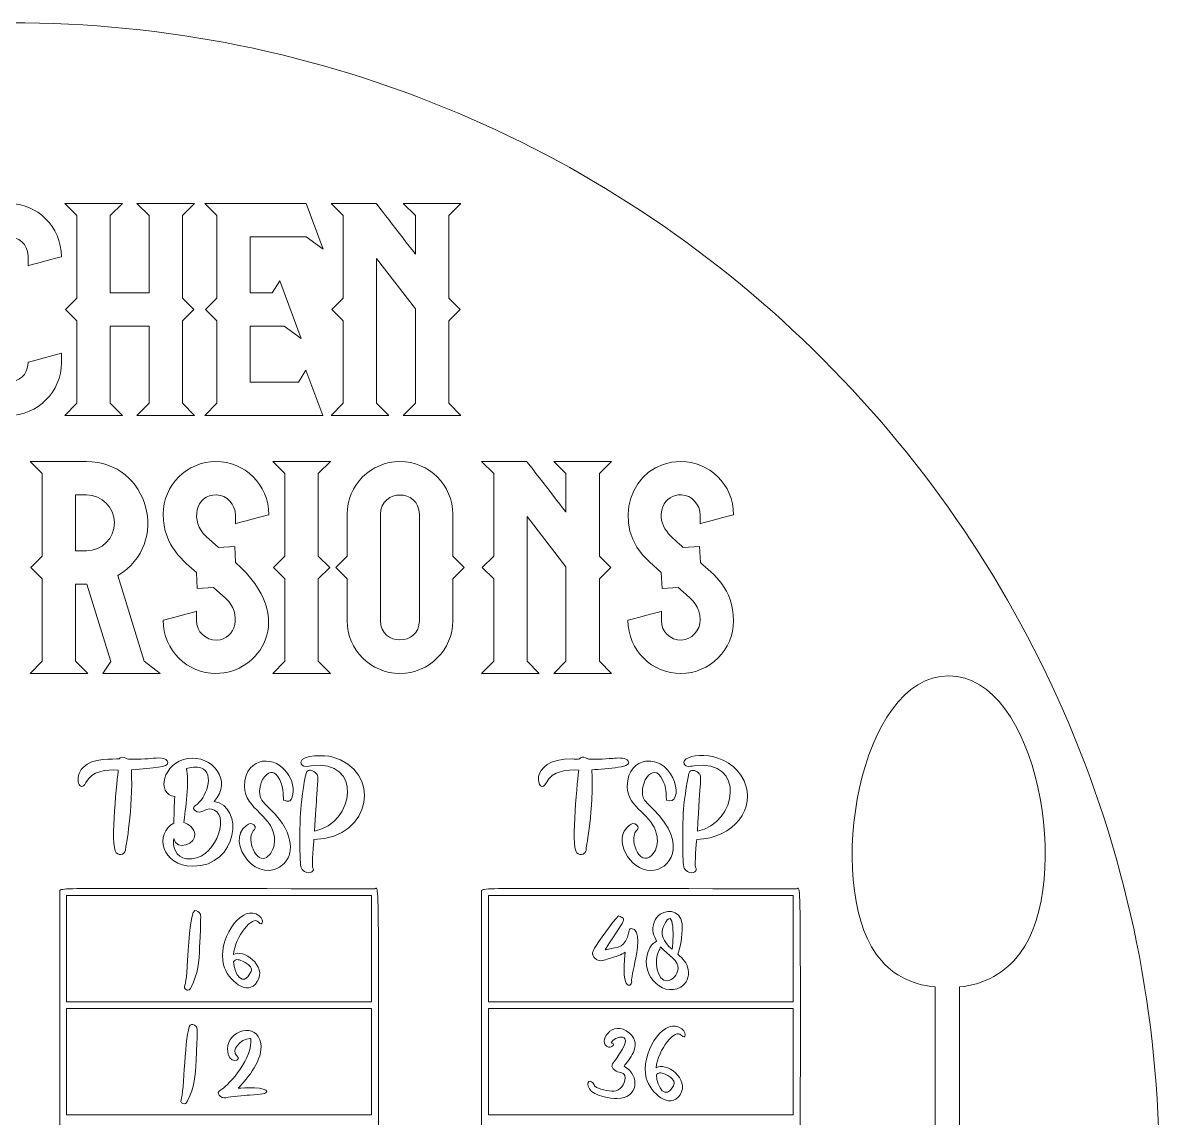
# Model space of a CAD drawing. Header units: inches. Extents: x -3.39 to 2.61, y -9.08 to -3.08.
# Drawn here: x -0.357 to 2.611, y -5.945 to -3.083 of the extents above; entities that cross this region are included whole.
import ezdxf

# ---------------------------------------------------------------- set-up
doc = ezdxf.new("R2010")
doc.units = ezdxf.units.IN
doc.header["$MEASUREMENT"] = 0
doc.layers.add('_U+0421_U+043B_U+043E_U+0439 1', color=7, linetype='Continuous')

msp = doc.modelspace()

# ---------------------------------------------------------------- linework, layer by layer
at = {"layer": '_U+0421_U+043B_U+043E_U+0439 1', "color": 7, "lineweight": 9, "true_color": 0xffffff}
for points in [[(-0.2155, -4.0776), (-0.2155, -3.8624), (-0.2455, -3.8325), (-0.2155, -3.8025), (-0.2155, -3.5873), (-0.2472, -3.5556), (-0.0967, -3.5556), (-0.1284, -3.5873), (-0.1284, -3.7889), (-0.027, -3.7889), (-0.027, -3.5873), (-0.0587, -3.5556), (0.0919, -3.5556), (0.0602, -3.5873), (0.0602, -3.8025), (0.0901, -3.8325), (0.0602, -3.8624), (0.0602, -4.0776), (0.0919, -4.1093), (-0.0587, -4.1093), (-0.027, -4.0776), (-0.027, -3.876), (-0.1284, -3.876), (-0.1284, -4.0776), (-0.0967, -4.1093), (-0.2472, -4.1093), (-0.2155, -4.0776)], [(0.1502, -4.0776), (0.1502, -3.8624), (0.1203, -3.8325), (0.1502, -3.8025), (0.1502, -3.5873), (0.1186, -3.5556), (0.3836, -3.5556), (0.4278, -3.6751), (0.3836, -3.6428), (0.2374, -3.6428), (0.2374, -3.7889), (0.2949, -3.7889), (0.3147, -3.7575), (0.3704, -3.9083), (0.3262, -3.876), (0.2374, -3.876), (0.2374, -4.0222), (0.363, -4.0222), (0.3828, -3.9908), (0.4267, -4.1093), (0.1186, -4.1093), (0.1502, -4.0776)], [(0.4148, -4.2613), (0.4148, -4.4765), (0.4448, -4.5065), (0.4148, -4.5364), (0.4148, -4.7516), (0.4465, -4.7833), (0.296, -4.7833), (0.3277, -4.7516), (0.3277, -4.5364), (0.2977, -4.5065), (0.3277, -4.4765), (0.3277, -4.2613), (0.296, -4.2296), (0.4465, -4.2296), (0.4148, -4.2613)], [(-0.2424, -5.363), (0.5536, -5.363), (0.5536, -5.6411), (-0.2424, -5.6411), (-0.2424, -5.363)], [(0.8593, -5.363), (1.6553, -5.363), (1.6553, -5.6411), (0.8593, -5.6411), (0.8593, -5.363)], [(-0.2424, -5.6585), (0.5536, -5.6585), (0.5536, -5.9366), (-0.2424, -5.9366), (-0.2424, -5.6585)], [(0.8593, -5.6585), (1.6553, -5.6585), (1.6553, -5.9366), (0.8593, -5.9366), (0.8593, -5.6585)]]:
    msp.add_lwpolyline(points, dxfattribs=at)
at = {"layer": '_U+0421_U+043B_U+043E_U+0439 1', "color": 1, "lineweight": 9, "true_color": 0xff0000}
msp.add_open_spline([(-0.3889, -9.0833), (-0.7939, -9.0833), (-1.1868, -9.004), (-1.5566, -8.8476), (-1.9139, -8.6965), (-2.2347, -8.4802), (-2.5102, -8.2047), (-2.7857, -7.9291), (-3.002, -7.6083), (-3.1531, -7.2511), (-3.3096, -6.8812), (-3.3889, -6.4883), (-3.3889, -6.0833), (-3.3889, -5.6783), (-3.3096, -5.2855), (-3.1531, -4.9156), (-3.002, -4.5584), (-2.7857, -4.2375), (-2.5102, -3.962), (-2.2347, -3.6865), (-1.9139, -3.4702), (-1.5566, -3.3191), (-1.1868, -3.1627), (-0.7939, -3.0833), (-0.3889, -3.0833), (0.0161, -3.0833), (0.409, -3.1627), (0.7788, -3.3191), (1.1361, -3.4702), (1.4569, -3.6865), (1.7324, -3.962), (2.0079, -4.2375), (2.2243, -4.5584), (2.3754, -4.9156), (2.5318, -5.2855), (2.6111, -5.6783), (2.6111, -6.0833), (2.6111, -6.4883), (2.5318, -6.8812), (2.3754, -7.2511), (2.2243, -7.6083), (2.0079, -7.9291), (1.7324, -8.2047), (1.4569, -8.4802), (1.1361, -8.6965), (0.7788, -8.8476), (0.409, -9.004), (0.0161, -9.0833), (-0.3889, -9.0833)], degree=3, knots=[0, 0, 0, 0, 1, 1, 1, 2, 2, 2, 3, 3, 3, 4, 4, 4, 5, 5, 5, 6, 6, 6, 7, 7, 7, 8, 8, 8, 9, 9, 9, 10, 10, 10, 11, 11, 11, 12, 12, 12, 13, 13, 13, 14, 14, 14, 15, 15, 15, 16, 16, 16, 16], dxfattribs=at)
at = {"layer": '_U+0421_U+043B_U+043E_U+0439 1', "color": 7, "lineweight": 9, "true_color": 0xffffff}
for points, knots in [([(-0.5315, -3.8624), (-0.5315, -3.8624), (-0.5615, -3.8325), (-0.5615, -3.8325), (-0.5615, -3.8325), (-0.5315, -3.8025), (-0.5315, -3.8025), (-0.5315, -3.8025), (-0.5315, -3.6935), (-0.5315, -3.6935), (-0.5315, -3.6175), (-0.4697, -3.5556), (-0.3937, -3.5556), (-0.3197, -3.5556), (-0.2558, -3.6149), (-0.2558, -3.6948), (-0.2579, -3.6953), (-0.3409, -3.7175), (-0.343, -3.7181), (-0.343, -3.7181), (-0.343, -3.6935), (-0.343, -3.6935), (-0.343, -3.6589), (-0.3692, -3.6432), (-0.3936, -3.6432), (-0.4181, -3.6432), (-0.4444, -3.6589), (-0.4444, -3.6935), (-0.4444, -3.6935), (-0.4444, -3.8025), (-0.4444, -3.8025), (-0.4444, -3.8025), (-0.4144, -3.8325), (-0.4144, -3.8325), (-0.4144, -3.8325), (-0.4444, -3.8624), (-0.4444, -3.8624), (-0.4444, -3.8624), (-0.4444, -3.9714), (-0.4444, -3.9714), (-0.4444, -4.006), (-0.4181, -4.0217), (-0.3937, -4.0217), (-0.3693, -4.0217), (-0.343, -4.006), (-0.343, -3.9714), (-0.343, -3.9714), (-0.343, -3.9701), (-0.343, -3.9701), (-0.343, -3.9701), (-0.3417, -3.9698), (-0.3417, -3.9698), (-0.3417, -3.9698), (-0.2558, -3.9468), (-0.2558, -3.9468), (-0.2558, -3.9468), (-0.2558, -3.9714), (-0.2558, -3.9714), (-0.2558, -4.0475), (-0.3177, -4.1093), (-0.3937, -4.1093), (-0.4697, -4.1093), (-0.5315, -4.0475), (-0.5315, -3.9714), (-0.5315, -3.9714), (-0.5315, -3.8624), (-0.5315, -3.8624)], [0, 0, 0, 0, 1, 1, 1, 2, 2, 2, 3, 3, 3, 4, 4, 4, 5, 5, 5, 6, 6, 6, 7, 7, 7, 8, 8, 8, 9, 9, 9, 10, 10, 10, 11, 11, 11, 12, 12, 12, 13, 13, 13, 14, 14, 14, 15, 15, 15, 16, 16, 16, 17, 17, 17, 18, 18, 18, 19, 19, 19, 20, 20, 20, 21, 21, 21, 22, 22, 22, 22]), ([(0.4802, -4.0776), (0.4802, -4.0776), (0.4802, -3.8624), (0.4802, -3.8624), (0.4802, -3.8624), (0.4502, -3.8325), (0.4502, -3.8325), (0.4502, -3.8325), (0.4802, -3.8025), (0.4802, -3.8025), (0.4802, -3.8025), (0.4802, -3.5873), (0.4802, -3.5873), (0.4802, -3.5873), (0.4485, -3.5556), (0.4485, -3.5556), (0.4485, -3.5556), (0.5664, -3.5556), (0.5664, -3.5556), (0.5673, -3.5567), (0.6679, -3.687), (0.6687, -3.6881), (0.6687, -3.6881), (0.6687, -3.5873), (0.6687, -3.5873), (0.6687, -3.5873), (0.637, -3.5556), (0.637, -3.5556), (0.637, -3.5556), (0.7875, -3.5556), (0.7875, -3.5556), (0.7875, -3.5556), (0.7559, -3.5873), (0.7559, -3.5873), (0.7559, -3.5873), (0.7559, -3.8025), (0.7559, -3.8025), (0.7559, -3.8025), (0.7858, -3.8325), (0.7858, -3.8325), (0.7858, -3.8325), (0.7559, -3.8624), (0.7559, -3.8624), (0.7559, -3.8624), (0.7559, -4.0776), (0.7559, -4.0776), (0.7559, -4.0776), (0.7875, -4.1093), (0.7875, -4.1093), (0.7875, -4.1093), (0.637, -4.1093), (0.637, -4.1093), (0.637, -4.1093), (0.6687, -4.0776), (0.6687, -4.0776), (0.6687, -4.0776), (0.6687, -3.8306), (0.6687, -3.8306), (0.6687, -3.8306), (0.5673, -3.6993), (0.5673, -3.6993), (0.5673, -3.6993), (0.5673, -4.0776), (0.5673, -4.0776), (0.5673, -4.0776), (0.599, -4.1093), (0.599, -4.1093), (0.599, -4.1093), (0.4485, -4.1093), (0.4485, -4.1093), (0.4485, -4.1093), (0.4802, -4.0776), (0.4802, -4.0776)], [0, 0, 0, 0, 1, 1, 1, 2, 2, 2, 3, 3, 3, 4, 4, 4, 5, 5, 5, 6, 6, 6, 7, 7, 7, 8, 8, 8, 9, 9, 9, 10, 10, 10, 11, 11, 11, 12, 12, 12, 13, 13, 13, 14, 14, 14, 15, 15, 15, 16, 16, 16, 17, 17, 17, 18, 18, 18, 19, 19, 19, 20, 20, 20, 21, 21, 21, 22, 22, 22, 23, 23, 23, 24, 24, 24, 24]), ([(-0.3376, -4.7833), (-0.3376, -4.7833), (-0.1871, -4.7833), (-0.1871, -4.7833), (-0.1871, -4.7833), (-0.2188, -4.7516), (-0.2188, -4.7516), (-0.2188, -4.7516), (-0.2188, -4.5501), (-0.2188, -4.5501), (-0.2118, -4.5501), (-0.1962, -4.5501), (-0.1891, -4.55), (-0.1891, -4.55), (-0.1266, -4.7521), (-0.1266, -4.7521), (-0.1266, -4.7521), (-0.1481, -4.7833), (-0.1481, -4.7833), (-0.1481, -4.7833), (0.0024, -4.7833), (0.0024, -4.7833), (0.0024, -4.7833), (-0.0395, -4.7513), (-0.0395, -4.7513), (-0.0395, -4.7513), (-0.1087, -4.5276), (-0.1087, -4.5276), (0.0308, -4.4449), (-0.0276, -4.2296), (-0.1904, -4.2296), (-0.1904, -4.2296), (-0.3376, -4.2296), (-0.3376, -4.2296), (-0.3376, -4.2296), (-0.3059, -4.2613), (-0.3059, -4.2613), (-0.3059, -4.2613), (-0.3059, -4.4765), (-0.3059, -4.4765), (-0.3059, -4.4765), (-0.3359, -4.5065), (-0.3359, -4.5065), (-0.3359, -4.5065), (-0.3059, -4.5364), (-0.3059, -4.5364), (-0.3059, -4.5364), (-0.3059, -4.7516), (-0.3059, -4.7516), (-0.3059, -4.7516), (-0.3376, -4.7833), (-0.3376, -4.7833)], [0, 0, 0, 0, 1, 1, 1, 2, 2, 2, 3, 3, 3, 4, 4, 4, 5, 5, 5, 6, 6, 6, 7, 7, 7, 8, 8, 8, 9, 9, 9, 10, 10, 10, 11, 11, 11, 12, 12, 12, 13, 13, 13, 14, 14, 14, 15, 15, 15, 16, 16, 16, 17, 17, 17, 17]), ([(0.0971, -4.6208), (0.0971, -4.6208), (0.0971, -4.6455), (0.0971, -4.6455), (0.0971, -4.6737), (0.1203, -4.697), (0.1494, -4.6961), (0.2003, -4.6946), (0.2164, -4.6259), (0.1737, -4.5879), (0.1737, -4.5879), (0.1411, -4.5589), (0.1411, -4.5589), (0.1411, -4.5589), (0.099, -4.5614), (0.099, -4.5614), (0.099, -4.5614), (0.0965, -4.5193), (0.0965, -4.5193), (0.0659, -4.4921), (0.0099, -4.4516), (0.0099, -4.3675), (0.0099, -4.2915), (0.0718, -4.2296), (0.1478, -4.2296), (0.2218, -4.2296), (0.2857, -4.2889), (0.2857, -4.3688), (0.2836, -4.3694), (0.2006, -4.3915), (0.1985, -4.3921), (0.1985, -4.3921), (0.1985, -4.3697), (0.1985, -4.3697), (0.1985, -4.3413), (0.1765, -4.3176), (0.1494, -4.3168), (0.0936, -4.3151), (0.0796, -4.3873), (0.122, -4.4251), (0.122, -4.4251), (0.1545, -4.454), (0.1545, -4.454), (0.1545, -4.454), (0.1967, -4.4515), (0.1967, -4.4515), (0.1967, -4.4515), (0.1991, -4.4937), (0.1991, -4.4937), (0.3653, -4.6409), (0.2588, -4.7833), (0.1478, -4.7833), (0.0739, -4.7833), (0.0099, -4.7241), (0.0099, -4.6441), (0.012, -4.6436), (0.095, -4.6214), (0.0971, -4.6208)], [0, 0, 0, 0, 1, 1, 1, 2, 2, 2, 3, 3, 3, 4, 4, 4, 5, 5, 5, 6, 6, 6, 7, 7, 7, 8, 8, 8, 9, 9, 9, 10, 10, 10, 11, 11, 11, 12, 12, 12, 13, 13, 13, 14, 14, 14, 15, 15, 15, 16, 16, 16, 17, 17, 17, 18, 18, 18, 19, 19, 19, 19]), ([(0.7661, -4.6455), (0.7661, -4.6455), (0.7661, -4.5364), (0.7661, -4.5364), (0.7661, -4.5364), (0.796, -4.5065), (0.796, -4.5065), (0.796, -4.5065), (0.7661, -4.4765), (0.7661, -4.4765), (0.7661, -4.4765), (0.7661, -4.3675), (0.7661, -4.3675), (0.7661, -4.2915), (0.7043, -4.2296), (0.6282, -4.2296), (0.5522, -4.2296), (0.4904, -4.2915), (0.4904, -4.3675), (0.4904, -4.3675), (0.4904, -4.4765), (0.4904, -4.4765), (0.4904, -4.4765), (0.4604, -4.5065), (0.4604, -4.5065), (0.4604, -4.5065), (0.4904, -4.5364), (0.4904, -4.5364), (0.4904, -4.5364), (0.4904, -4.6455), (0.4904, -4.6455), (0.4904, -4.7215), (0.5522, -4.7833), (0.6282, -4.7833), (0.7043, -4.7833), (0.7661, -4.7215), (0.7661, -4.6455)], [0, 0, 0, 0, 1, 1, 1, 2, 2, 2, 3, 3, 3, 4, 4, 4, 5, 5, 5, 6, 6, 6, 7, 7, 7, 8, 8, 8, 9, 9, 9, 10, 10, 10, 11, 11, 11, 12, 12, 12, 12]), ([(0.8732, -4.7516), (0.8732, -4.7516), (0.8732, -4.5364), (0.8732, -4.5364), (0.8732, -4.5364), (0.8433, -4.5065), (0.8433, -4.5065), (0.8433, -4.5065), (0.8732, -4.4765), (0.8732, -4.4765), (0.8732, -4.4765), (0.8732, -4.2613), (0.8732, -4.2613), (0.8732, -4.2613), (0.8415, -4.2296), (0.8415, -4.2296), (0.8415, -4.2296), (0.9595, -4.2296), (0.9595, -4.2296), (0.9603, -4.2307), (1.0609, -4.361), (1.0618, -4.3621), (1.0618, -4.3621), (1.0618, -4.2613), (1.0618, -4.2613), (1.0618, -4.2613), (1.0301, -4.2296), (1.0301, -4.2296), (1.0301, -4.2296), (1.1806, -4.2296), (1.1806, -4.2296), (1.1806, -4.2296), (1.1489, -4.2613), (1.1489, -4.2613), (1.1489, -4.2613), (1.1489, -4.4765), (1.1489, -4.4765), (1.1489, -4.4765), (1.1789, -4.5065), (1.1789, -4.5065), (1.1789, -4.5065), (1.1489, -4.5364), (1.1489, -4.5364), (1.1489, -4.5364), (1.1489, -4.7516), (1.1489, -4.7516), (1.1489, -4.7516), (1.1806, -4.7833), (1.1806, -4.7833), (1.1806, -4.7833), (1.0301, -4.7833), (1.0301, -4.7833), (1.0301, -4.7833), (1.0618, -4.7516), (1.0618, -4.7516), (1.0618, -4.7516), (1.0618, -4.5047), (1.0618, -4.5047), (1.0618, -4.5047), (0.9604, -4.3734), (0.9604, -4.3734), (0.9604, -4.3734), (0.9604, -4.7516), (0.9604, -4.7516), (0.9604, -4.7516), (0.9921, -4.7833), (0.9921, -4.7833), (0.9921, -4.7833), (0.8415, -4.7833), (0.8415, -4.7833), (0.8415, -4.7833), (0.8732, -4.7516), (0.8732, -4.7516)], [0, 0, 0, 0, 1, 1, 1, 2, 2, 2, 3, 3, 3, 4, 4, 4, 5, 5, 5, 6, 6, 6, 7, 7, 7, 8, 8, 8, 9, 9, 9, 10, 10, 10, 11, 11, 11, 12, 12, 12, 13, 13, 13, 14, 14, 14, 15, 15, 15, 16, 16, 16, 17, 17, 17, 18, 18, 18, 19, 19, 19, 20, 20, 20, 21, 21, 21, 22, 22, 22, 23, 23, 23, 24, 24, 24, 24]), ([(1.3108, -4.6208), (1.3108, -4.6208), (1.3108, -4.6455), (1.3108, -4.6455), (1.3108, -4.6742), (1.3345, -4.6969), (1.3631, -4.6961), (1.3902, -4.6953), (1.4122, -4.6716), (1.4122, -4.6433), (1.4122, -4.6084), (1.3931, -4.592), (1.3666, -4.5692), (1.3628, -4.5659), (1.3589, -4.5625), (1.3548, -4.5589), (1.3548, -4.5589), (1.3127, -4.5614), (1.3127, -4.5614), (1.3127, -4.5614), (1.3102, -4.5193), (1.3102, -4.5193), (1.3102, -4.5193), (1.2796, -4.492), (1.2796, -4.492), (1.1736, -4.3978), (1.2282, -4.2296), (1.3615, -4.2296), (1.4355, -4.2296), (1.4994, -4.2889), (1.4994, -4.3688), (1.4974, -4.3694), (1.4143, -4.3915), (1.4122, -4.3921), (1.4122, -4.3921), (1.4122, -4.3697), (1.4122, -4.3697), (1.4122, -4.3413), (1.3902, -4.3176), (1.3631, -4.3168), (1.341, -4.3161), (1.3232, -4.3271), (1.3151, -4.3476), (1.2947, -4.399), (1.3435, -4.432), (1.3682, -4.454), (1.3682, -4.454), (1.4104, -4.4515), (1.4104, -4.4515), (1.4104, -4.4515), (1.4129, -4.4937), (1.4129, -4.4937), (1.4461, -4.5231), (1.4994, -4.5618), (1.4994, -4.6455), (1.4994, -4.7215), (1.4375, -4.7833), (1.3615, -4.7833), (1.2876, -4.7833), (1.2237, -4.7241), (1.2237, -4.6441), (1.2257, -4.6436), (1.3087, -4.6214), (1.3108, -4.6208)], [0, 0, 0, 0, 1, 1, 1, 2, 2, 2, 3, 3, 3, 4, 4, 4, 5, 5, 5, 6, 6, 6, 7, 7, 7, 8, 8, 8, 9, 9, 9, 10, 10, 10, 11, 11, 11, 12, 12, 12, 13, 13, 13, 14, 14, 14, 15, 15, 15, 16, 16, 16, 17, 17, 17, 18, 18, 18, 19, 19, 19, 20, 20, 20, 21, 21, 21, 21]), ([(-0.2188, -4.3168), (-0.2188, -4.3168), (-0.1904, -4.3168), (-0.1904, -4.3168), (-0.1501, -4.3168), (-0.1174, -4.3496), (-0.1174, -4.3898), (-0.1174, -4.4302), (-0.15, -4.4629), (-0.1904, -4.4629), (-0.1904, -4.4629), (-0.2188, -4.4629), (-0.2188, -4.4629), (-0.2188, -4.4629), (-0.2188, -4.3168), (-0.2188, -4.3168)], [0, 0, 0, 0, 1, 1, 1, 2, 2, 2, 3, 3, 3, 4, 4, 4, 5, 5, 5, 5]), ([(0.5775, -4.6455), (0.5775, -4.6455), (0.5775, -4.3675), (0.5775, -4.3675), (0.5775, -4.3329), (0.6038, -4.3172), (0.6283, -4.3172), (0.6527, -4.3172), (0.6789, -4.3329), (0.6789, -4.3675), (0.6789, -4.3675), (0.6789, -4.6455), (0.6789, -4.6455), (0.6789, -4.7126), (0.5775, -4.7125), (0.5775, -4.6455)], [0, 0, 0, 0, 1, 1, 1, 2, 2, 2, 3, 3, 3, 4, 4, 4, 5, 5, 5, 5]), ([(2.0613, -4.7893), (1.8278, -4.7893), (1.737, -5.3269), (1.8719, -5.5162), (1.9081, -5.567), (1.96, -5.596), (2.0262, -5.6023), (2.0262, -5.6023), (2.0262, -6.3476), (2.0262, -6.3476), (2.0262, -6.3476), (2.0136, -6.3476), (2.0136, -6.3476), (1.9914, -6.3608), (1.9957, -6.3791), (1.9957, -6.4216), (1.9957, -6.4259), (1.997, -6.4312), (1.998, -6.4343), (1.9653, -6.4445), (1.9762, -6.4559), (1.9762, -6.7785), (1.9762, -6.8504), (2.0052, -6.8427), (2.0054, -6.9182), (1.9474, -6.9866), (1.9604, -7.0786), (2.0061, -7.1105), (2.0357, -7.1316), (2.0856, -7.1316), (2.1151, -7.1105), (2.1599, -7.0783), (2.1733, -6.9875), (2.1159, -6.9183), (2.1176, -6.9044), (2.1118, -6.8884), (2.1268, -6.8571), (2.1506, -6.808), (2.145, -6.8086), (2.1464, -6.4674), (2.1464, -6.4525), (2.1372, -6.4394), (2.1234, -6.4344), (2.1269, -6.4266), (2.1255, -6.4205), (2.1255, -6.3785), (2.1255, -6.3666), (2.1194, -6.3544), (2.1076, -6.3476), (2.1076, -6.3476), (2.0894, -6.3476), (2.0894, -6.3476), (2.0894, -6.3476), (2.0894, -5.6023), (2.0894, -5.6023), (2.1563, -5.5952), (2.2094, -5.5657), (2.2472, -5.5146), (2.3886, -5.3241), (2.2935, -4.7893), (2.0613, -4.7893)], [0, 0, 0, 0, 1, 1, 1, 2, 2, 2, 3, 3, 3, 4, 4, 4, 5, 5, 5, 6, 6, 6, 7, 7, 7, 8, 8, 8, 9, 9, 9, 10, 10, 10, 11, 11, 11, 12, 12, 12, 13, 13, 13, 14, 14, 14, 15, 15, 15, 16, 16, 16, 17, 17, 17, 18, 18, 18, 19, 19, 19, 20, 20, 20, 20]), ([(1.5267, -5.0637), (1.5588, -5.1339), (1.5015, -5.2139), (1.4033, -5.2171), (1.4024, -5.2242), (1.3975, -5.2829), (1.3998, -5.2896), (1.408, -5.298), (1.3942, -5.3101), (1.379, -5.3004), (1.3683, -5.2939), (1.3679, -5.2888), (1.3671, -5.2595), (1.3661, -5.218), (1.3668, -5.1592), (1.3687, -5.1384), (1.3714, -5.1107), (1.3793, -5.0472), (1.3851, -5.0396), (1.391, -5.0325), (1.4044, -5.0382), (1.41, -5.0454), (1.4163, -5.0524), (1.4128, -5.0574), (1.405, -5.195), (1.5097, -5.1754), (1.5325, -5.0049), (1.3961, -5.0247), (1.3833, -5.0267), (1.3695, -5.028), (1.3695, -5.0151), (1.3719, -4.9906), (1.4883, -4.9801), (1.5267, -5.0637)], [0, 0, 0, 0, 1, 1, 1, 2, 2, 2, 3, 3, 3, 4, 4, 4, 5, 5, 5, 6, 6, 6, 7, 7, 7, 8, 8, 8, 9, 9, 9, 10, 10, 10, 11, 11, 11, 11]), ([(0.022, -5.0162), (0.0227, -5.0301), (-0.0133, -5.0287), (-0.073, -5.0352), (-0.0684, -5.1383), (-0.0876, -5.2365), (-0.0883, -5.2402), (-0.0867, -5.2545), (-0.1032, -5.2616), (-0.1128, -5.2516), (-0.1302, -5.2337), (-0.1086, -5.0495), (-0.1074, -5.0356), (-0.1382, -5.0337), (-0.1771, -5.0381), (-0.192, -5.0683), (-0.2059, -5.098), (-0.2261, -5.0552), (-0.1994, -5.0286), (-0.1739, -5.0032), (-0.1199, -5.0073), (-0.1052, -5.0066), (-0.1027, -5.0018), (-0.0949, -4.9989), (-0.0841, -5.0063), (-0.0804, -5.0086), (-0.0384, -5.0067), (-0.022, -5.0054), (-0.0066, -5.004), (0.0213, -5.0007), (0.022, -5.0162)], [0, 0, 0, 0, 1, 1, 1, 2, 2, 2, 3, 3, 3, 4, 4, 4, 5, 5, 5, 6, 6, 6, 7, 7, 7, 8, 8, 8, 9, 9, 9, 10, 10, 10, 10]), ([(0.0874, -5.287), (0.2061, -5.287), (0.2221, -5.1287), (0.1427, -5.1177), (0.1935, -5.0629), (0.1365, -4.9961), (0.0743, -5.0054), (0.0089, -5.0152), (-0.0094, -5.1), (0.0401, -5.1043), (0.0385, -5.1295), (0.0385, -5.1411), (0.0379, -5.1742), (-0.0133, -5.201), (0.0052, -5.287), (0.0874, -5.287)], [0, 0, 0, 0, 1, 1, 1, 2, 2, 2, 3, 3, 3, 4, 4, 4, 5, 5, 5, 5]), ([(0.2618, -5.0911), (0.2618, -5.1121), (0.267, -5.1156), (0.2904, -5.1384), (0.3601, -5.2081), (0.3456, -5.2598), (0.326, -5.2794), (0.2606, -5.3445), (0.1683, -5.224), (0.2274, -5.1801), (0.2345, -5.1751), (0.2397, -5.1733), (0.2464, -5.1787), (0.2533, -5.1849), (0.2498, -5.1893), (0.2453, -5.1948), (0.2352, -5.2072), (0.2386, -5.228), (0.2446, -5.2423), (0.2643, -5.289), (0.2991, -5.2592), (0.3005, -5.223), (0.304, -5.1559), (0.2221, -5.1394), (0.2221, -5.0782), (0.2222, -5.035), (0.2467, -5.0161), (0.2695, -5.0128), (0.3212, -5.0054), (0.3611, -5.0666), (0.3465, -5.1068), (0.342, -5.1195), (0.3357, -5.1187), (0.3241, -5.114), (0.3241, -5.114), (0.3235, -5.0963), (0.3235, -5.0963), (0.3223, -5.073), (0.3098, -5.0442), (0.2954, -5.0418), (0.284, -5.0399), (0.2618, -5.0579), (0.2618, -5.0911)], [0, 0, 0, 0, 1, 1, 1, 2, 2, 2, 3, 3, 3, 4, 4, 4, 5, 5, 5, 6, 6, 6, 7, 7, 7, 8, 8, 8, 9, 9, 9, 10, 10, 10, 11, 11, 11, 12, 12, 12, 13, 13, 13, 14, 14, 14, 14]), ([(0.3854, -5.0396), (0.3872, -5.0374), (0.3898, -5.0363), (0.393, -5.0363), (0.3877, -5.0363), (0.4019, -5.0346), (0.4103, -5.0454), (0.4148, -5.0504), (0.4144, -5.0561), (0.4113, -5.1001), (0.4098, -5.1219), (0.4077, -5.1515), (0.4052, -5.195), (0.5106, -5.1752), (0.5321, -5.0046), (0.3963, -5.0247), (0.3868, -5.0262), (0.3778, -5.0272), (0.373, -5.0231), (0.3709, -5.0212), (0.3698, -5.0185), (0.3698, -5.0151), (0.3717, -4.9947), (0.4348, -4.9966), (0.45, -5.0008), (0.5804, -5.0365), (0.5586, -5.2121), (0.4036, -5.2172), (0.4027, -5.2242), (0.3978, -5.2829), (0.4001, -5.2896), (0.4073, -5.2971), (0.3952, -5.3105), (0.3793, -5.3004), (0.3686, -5.2939), (0.3682, -5.2888), (0.3674, -5.2595), (0.3663, -5.218), (0.3671, -5.1592), (0.369, -5.1384), (0.3717, -5.1107), (0.3796, -5.0472), (0.3854, -5.0396)], [0, 0, 0, 0, 1, 1, 1, 2, 2, 2, 3, 3, 3, 4, 4, 4, 5, 5, 5, 6, 6, 6, 7, 7, 7, 8, 8, 8, 9, 9, 9, 10, 10, 10, 11, 11, 11, 12, 12, 12, 13, 13, 13, 14, 14, 14, 14]), ([(1.1806, -5.0054), (1.1806, -5.0054), (1.184, -5.0051), (1.184, -5.0051), (1.1958, -5.004), (1.2138, -5.0025), (1.2212, -5.0089), (1.2453, -5.03), (1.1666, -5.0312), (1.1296, -5.0352), (1.1342, -5.1388), (1.1151, -5.2361), (1.1143, -5.2402), (1.1161, -5.2551), (1.0991, -5.2611), (1.0899, -5.2516), (1.0728, -5.2339), (1.0939, -5.0497), (1.0952, -5.0356), (1.0645, -5.0337), (1.0255, -5.0381), (1.0106, -5.0683), (0.9905, -5.1112), (0.9541, -5.0043), (1.0786, -5.0067), (1.0831, -5.0068), (1.093, -5.0069), (1.0974, -5.0066), (1.0984, -5.0047), (1.1002, -5.0032), (1.1025, -5.0024), (1.1051, -5.0015), (1.1106, -5.0009), (1.1185, -5.0063), (1.1224, -5.0088), (1.1674, -5.0064), (1.1806, -5.0054)], [0, 0, 0, 0, 1, 1, 1, 2, 2, 2, 3, 3, 3, 4, 4, 4, 5, 5, 5, 6, 6, 6, 7, 7, 7, 8, 8, 8, 9, 9, 9, 10, 10, 10, 11, 11, 11, 12, 12, 12, 12]), ([(1.267, -5.1141), (1.2678, -5.1155), (1.2754, -5.124), (1.2901, -5.1384), (1.3835, -5.2319), (1.3313, -5.2982), (1.2834, -5.2982), (1.2281, -5.2982), (1.1805, -5.2147), (1.2271, -5.1801), (1.2343, -5.1751), (1.2394, -5.1733), (1.2461, -5.1787), (1.2529, -5.1849), (1.2498, -5.1888), (1.245, -5.1947), (1.225, -5.2198), (1.2578, -5.3005), (1.2924, -5.25), (1.3014, -5.237), (1.302, -5.2173), (1.2985, -5.2036), (1.2918, -5.1766), (1.2748, -5.1602), (1.2584, -5.1443), (1.2396, -5.1261), (1.2218, -5.1088), (1.2218, -5.0782), (1.222, -5.035), (1.2464, -5.0161), (1.2692, -5.0128), (1.3488, -5.0016), (1.3732, -5.1338), (1.3239, -5.114), (1.3227, -5.0829), (1.3232, -5.0808), (1.315, -5.0629), (1.2878, -5.0047), (1.2458, -5.0824), (1.267, -5.1141)], [0, 0, 0, 0, 1, 1, 1, 2, 2, 2, 3, 3, 3, 4, 4, 4, 5, 5, 5, 6, 6, 6, 7, 7, 7, 8, 8, 8, 9, 9, 9, 10, 10, 10, 11, 11, 11, 12, 12, 12, 13, 13, 13, 13]), ([(0.0925, -5.201), (0.0901, -5.1876), (0.0763, -5.1762), (0.0637, -5.1724), (0.0675, -5.1436), (0.0791, -5.0599), (0.0705, -5.032), (0.0789, -5.0278), (0.0991, -5.0266), (0.1083, -5.03), (0.1477, -5.0451), (0.1202, -5.1109), (0.0947, -5.1285), (0.0873, -5.1298), (0.0869, -5.1408), (0.0986, -5.145), (0.1125, -5.1492), (0.1223, -5.1301), (0.1438, -5.1404), (0.1839, -5.1596), (0.145, -5.2753), (0.0712, -5.2672), (0.043, -5.2639), (0.0321, -5.2334), (0.0378, -5.2146), (0.0444, -5.2488), (0.0974, -5.2286), (0.0925, -5.201)], [0, 0, 0, 0, 1, 1, 1, 2, 2, 2, 3, 3, 3, 4, 4, 4, 5, 5, 5, 6, 6, 6, 7, 7, 7, 8, 8, 8, 9, 9, 9, 9]), ([(0.5713, -7.1258), (0.5713, -5.2348), (0.5763, -5.3456), (0.5625, -5.3456), (-0.2966, -5.3456), (-0.2602, -5.3408), (-0.2602, -5.3543), (-0.2602, -7.2453), (-0.2651, -7.1345), (-0.2513, -7.1345), (0.6078, -7.1345), (0.5713, -7.1393), (0.5713, -7.1258)], [0, 0, 0, 0, 1, 1, 1, 2, 2, 2, 3, 3, 3, 4, 4, 4, 4]), ([(0.8415, -7.1258), (0.8415, -7.1393), (0.8051, -7.1345), (1.6642, -7.1345), (1.6691, -7.1345), (1.673, -7.1306), (1.673, -7.1258), (1.673, -5.2348), (1.6779, -5.3456), (1.6642, -5.3456), (0.8051, -5.3456), (0.8415, -5.3408), (0.8415, -5.3543), (0.8415, -5.3543), (0.8415, -7.1258), (0.8415, -7.1258)], [0, 0, 0, 0, 1, 1, 1, 2, 2, 2, 3, 3, 3, 4, 4, 4, 5, 5, 5, 5]), ([(0.2557, -5.5884), (0.2823, -5.5467), (0.2173, -5.5011), (0.1932, -5.5178), (0.1978, -5.4705), (0.2441, -5.413), (0.2586, -5.4331), (0.2701, -5.4465), (0.2777, -5.4228), (0.2524, -5.4115), (0.2087, -5.392), (0.1511, -5.4828), (0.1675, -5.5447), (0.178, -5.5837), (0.2298, -5.629), (0.2557, -5.5884)], [0, 0, 0, 0, 1, 1, 1, 2, 2, 2, 3, 3, 3, 4, 4, 4, 5, 5, 5, 5]), ([(1.3613, -5.6024), (1.3769, -5.5932), (1.3842, -5.5761), (1.3808, -5.5568), (1.3778, -5.5389), (1.3668, -5.5291), (1.3539, -5.5163), (1.3594, -5.5044), (1.3632, -5.4836), (1.3655, -5.4528), (1.3693, -5.4062), (1.332, -5.3954), (1.3077, -5.4125), (1.2929, -5.4228), (1.2861, -5.4412), (1.2897, -5.4616), (1.2909, -5.4683), (1.2956, -5.477), (1.2986, -5.4826), (1.2935, -5.4858), (1.2855, -5.4896), (1.2805, -5.5003), (1.2479, -5.5624), (1.311, -5.6319), (1.3613, -5.6024)], [0, 0, 0, 0, 1, 1, 1, 2, 2, 2, 3, 3, 3, 4, 4, 4, 5, 5, 5, 6, 6, 6, 7, 7, 7, 8, 8, 8, 8]), ([(1.3163, -5.444), (1.3476, -5.3782), (1.3419, -5.49), (1.3391, -5.5039), (1.3148, -5.4832), (1.3074, -5.4635), (1.3163, -5.444)], [0, 0, 0, 0, 1, 1, 1, 2, 2, 2, 2]), ([(0.1067, -5.411), (0.1084, -5.4141), (0.1084, -5.4208), (0.1051, -5.4984), (0.1034, -5.5368), (0.1009, -5.5668), (0.0828, -5.603), (0.0807, -5.6071), (0.0788, -5.6106), (0.0746, -5.6106), (0.0734, -5.6106), (0.0721, -5.6104), (0.0705, -5.6097), (0.064, -5.6072), (0.0651, -5.6029), (0.0671, -5.5951), (0.0671, -5.5951), (0.0711, -5.5871), (0.0735, -5.5313), (0.0742, -5.5183), (0.0798, -5.4029), (0.0928, -5.4029), (0.0977, -5.4029), (0.1044, -5.4068), (0.1067, -5.411)], [0, 0, 0, 0, 1, 1, 1, 2, 2, 2, 3, 3, 3, 4, 4, 4, 5, 5, 5, 6, 6, 6, 7, 7, 7, 8, 8, 8, 8]), ([(1.2419, -5.5374), (1.2348, -5.5715), (1.2321, -5.5842), (1.233, -5.5862), (1.2381, -5.6001), (1.2025, -5.6225), (1.2166, -5.511), (1.2075, -5.5187), (1.1938, -5.5219), (1.1697, -5.5297), (1.1572, -5.5339), (1.1481, -5.5368), (1.1374, -5.5271), (1.1294, -5.5193), (1.1292, -5.5126), (1.1365, -5.5005), (1.1451, -5.4866), (1.1844, -5.43), (1.1993, -5.4163), (1.2212, -5.4265), (1.2188, -5.4194), (1.164, -5.5049), (1.2023, -5.4972), (1.2162, -5.5011), (1.2259, -5.4583), (1.2267, -5.4546), (1.2279, -5.4495), (1.2322, -5.4495), (1.2587, -5.4495), (1.2475, -5.5113), (1.2419, -5.5374)], [0, 0, 0, 0, 1, 1, 1, 2, 2, 2, 3, 3, 3, 4, 4, 4, 5, 5, 5, 6, 6, 6, 7, 7, 7, 8, 8, 8, 9, 9, 9, 10, 10, 10, 10]), ([(1.3546, -5.5549), (1.3529, -5.5704), (1.3395, -5.5854), (1.3266, -5.5863), (1.2997, -5.5885), (1.2912, -5.5302), (1.3033, -5.5098), (1.3059, -5.5052), (1.3078, -5.5011), (1.309, -5.4974), (1.3292, -5.5194), (1.3569, -5.5337), (1.3546, -5.5549)], [0, 0, 0, 0, 1, 1, 1, 2, 2, 2, 3, 3, 3, 4, 4, 4, 4]), ([(0.1999, -5.5317), (0.2053, -5.5281), (0.2208, -5.5365), (0.2263, -5.5399), (0.2419, -5.5499), (0.2426, -5.5561), (0.2383, -5.5647), (0.2186, -5.6041), (0.1953, -5.5697), (0.1938, -5.536), (0.1956, -5.5342), (0.1967, -5.533), (0.1999, -5.5317)], [0, 0, 0, 0, 1, 1, 1, 2, 2, 2, 3, 3, 3, 4, 4, 4, 4]), ([(0.2802, -5.8759), (0.2794, -5.8808), (0.2678, -5.8821), (0.2349, -5.8847), (0.2211, -5.8858), (0.187, -5.8885), (0.1734, -5.8917), (0.1606, -5.8947), (0.1445, -5.8785), (0.1603, -5.8712), (0.1726, -5.8662), (0.2391, -5.798), (0.2391, -5.7458), (0.2391, -5.7371), (0.2384, -5.7371), (0.237, -5.7371), (0.2103, -5.7371), (0.1863, -5.77), (0.2017, -5.7811), (0.2207, -5.7948), (0.1776, -5.808), (0.1776, -5.7643), (0.1776, -5.7149), (0.2557, -5.6931), (0.2647, -5.7497), (0.2713, -5.7917), (0.2318, -5.8398), (0.2056, -5.8666), (0.219, -5.8663), (0.2824, -5.8627), (0.2802, -5.8759)], [0, 0, 0, 0, 1, 1, 1, 2, 2, 2, 3, 3, 3, 4, 4, 4, 5, 5, 5, 6, 6, 6, 7, 7, 7, 8, 8, 8, 9, 9, 9, 10, 10, 10, 10]), ([(1.1228, -5.8684), (1.1109, -5.8486), (1.1278, -5.8414), (1.1352, -5.8578), (1.1371, -5.8617), (1.1379, -5.8625), (1.1416, -5.8646), (1.153, -5.8703), (1.182, -5.8771), (1.1926, -5.8738), (1.2085, -5.869), (1.2196, -5.8492), (1.2151, -5.8337), (1.2122, -5.8236), (1.1978, -5.8279), (1.1892, -5.82), (1.1764, -5.8092), (1.1822, -5.8043), (1.1916, -5.7914), (1.2528, -5.7098), (1.1838, -5.7328), (1.18, -5.7482), (1.1825, -5.7494), (1.1852, -5.7487), (1.1862, -5.7519), (1.1875, -5.7562), (1.1777, -5.7616), (1.1726, -5.7599), (1.1406, -5.7492), (1.1836, -5.6837), (1.2274, -5.7226), (1.2647, -5.7558), (1.2224, -5.7951), (1.2134, -5.809), (1.2567, -5.8348), (1.2502, -5.8937), (1.1953, -5.8937), (1.1802, -5.8937), (1.1349, -5.8877), (1.1228, -5.8684)], [0, 0, 0, 0, 1, 1, 1, 2, 2, 2, 3, 3, 3, 4, 4, 4, 5, 5, 5, 6, 6, 6, 7, 7, 7, 8, 8, 8, 9, 9, 9, 10, 10, 10, 11, 11, 11, 12, 12, 12, 13, 13, 13, 13]), ([(1.3597, -5.8839), (1.3863, -5.8422), (1.3214, -5.7966), (1.2972, -5.8133), (1.3018, -5.766), (1.3481, -5.7085), (1.3626, -5.7286), (1.3741, -5.742), (1.3817, -5.7183), (1.3565, -5.707), (1.3127, -5.6875), (1.2551, -5.7783), (1.2716, -5.8402), (1.282, -5.8792), (1.3338, -5.9245), (1.3597, -5.8839)], [0, 0, 0, 0, 1, 1, 1, 2, 2, 2, 3, 3, 3, 4, 4, 4, 5, 5, 5, 5]), ([(0.0975, -5.7081), (0.0992, -5.7111), (0.0992, -5.7179), (0.0958, -5.7955), (0.0942, -5.8338), (0.0916, -5.8638), (0.0735, -5.9001), (0.0703, -5.9063), (0.0681, -5.9095), (0.0612, -5.9068), (0.0548, -5.9043), (0.0558, -5.9003), (0.0578, -5.8922), (0.066, -5.8594), (0.0666, -5.6999), (0.0836, -5.6999), (0.0884, -5.6999), (0.0952, -5.7039), (0.0975, -5.7081)], [0, 0, 0, 0, 1, 1, 1, 2, 2, 2, 3, 3, 3, 4, 4, 4, 5, 5, 5, 6, 6, 6, 6]), ([(1.3039, -5.8272), (1.3093, -5.8236), (1.3248, -5.832), (1.3303, -5.8354), (1.3459, -5.8454), (1.3466, -5.8516), (1.3423, -5.8602), (1.3226, -5.8996), (1.2993, -5.8652), (1.2978, -5.8315), (1.2997, -5.8297), (1.3007, -5.8285), (1.3039, -5.8272)], [0, 0, 0, 0, 1, 1, 1, 2, 2, 2, 3, 3, 3, 4, 4, 4, 4])]:
    msp.add_open_spline(points, degree=3, knots=knots, dxfattribs=at)

doc.saveas('drawing.dxf')
